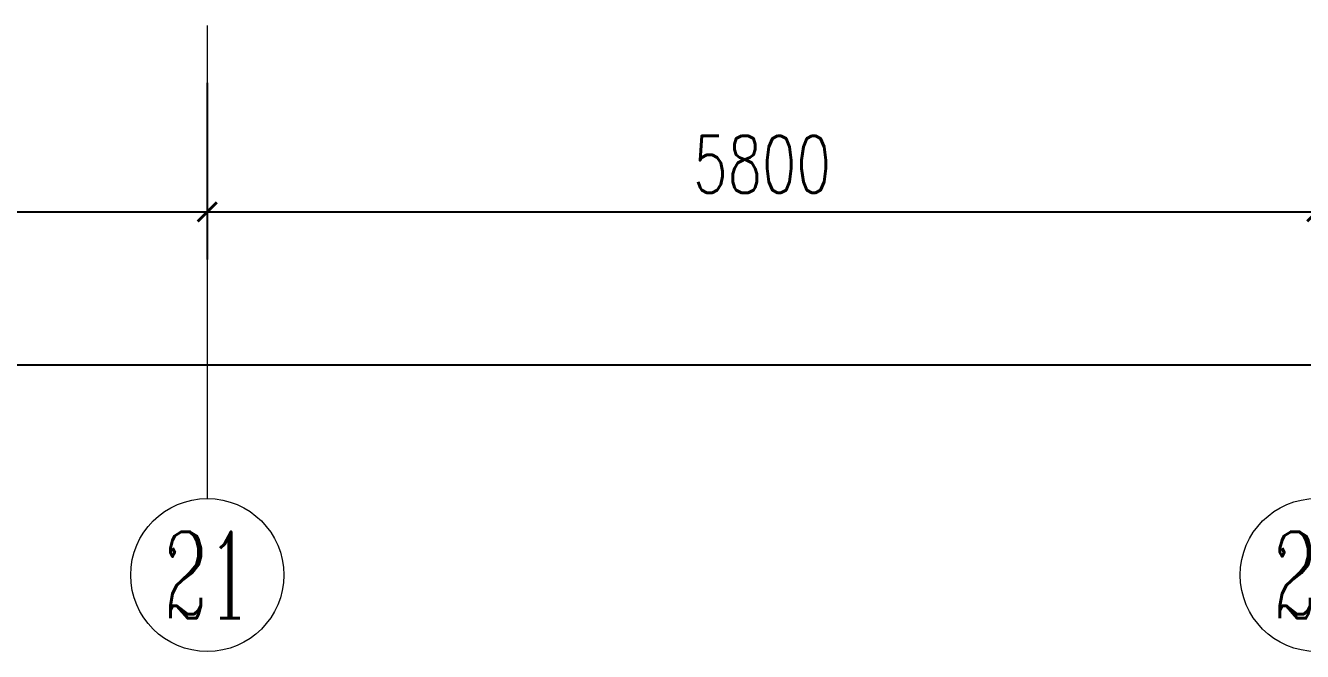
# Model space of a CAD drawing. Extents: x 3753737 to 4713801, y -857380 to 24339.
# Drawn here: x 4236663 to 4243339, y -772456 to -769181 of the extents above; entities that cross this region are included whole.
import ezdxf
from ezdxf.enums import TextEntityAlignment as Align

# ---------------------------------------------------------------- set-up
doc = ezdxf.new("R2010")
doc.units = 0
doc.header["$LTSCALE"] = 1000
doc.header["$MEASUREMENT"] = 0
doc.layers.get('0').update_dxf_attribs({"linetype": 'CONTINUOUS'})
doc.layers.get('Defpoints').update_dxf_attribs({"linetype": 'CONTINUOUS'})
doc.layers.add('!!电气', color=1, linetype='CONTINUOUS')
doc.layers.add('AXIS', color=114, linetype='CONTINUOUS', lineweight=20)
doc.layers.add('AXIS_TEXT', color=7, linetype='CONTINUOUS', lineweight=20)
doc.styles.add('_TCH_AXIS', font='COMPLEX', dxfattribs={"bigfont": 'GBCBIG'})
doc.styles.add('_TCH_DIM_T3', font='SIMPLEX.shx', dxfattribs={"width": 0.705882, "bigfont": 'GBCBIG.shx'})
doc.styles.add('COMPLEX', font='COMPLEX')
doc.dimstyles.new('_TCH_ARCH&&100', dxfattribs={"dimtxt": 297.5, "dimasz": 100, "dimexe": 250, "dimexo": 300, "dimgap": 100, "dimtad": 1, "dimdec": 0, "dimzin": 0, "dimdsep": 46, "dimtxsty": '_TCH_DIM_T3', "dimblk": 'ARCHTICK', "dimcen": 0.09, "dimclrt": 7, "dimazin": 2, "dimtfac": 1, "dimtdec": 0, "dimtix": 1, "dimtmove": 2, "dimatfit": 3, "dimfxl": 1, "dimtolj": 1, "dimtzin": 0, "dimarcsym": 0})

# ---------------------------------------------------------------- blocks, each defined once
blk = doc.blocks.new('_ArchTick')
at = {"color": 0, "linetype": 'ByBlock', "const_width": 0.15}
blk.add_lwpolyline([(-0.5, -0.5), (0.5, 0.5)], dxfattribs=at)
blk = doc.blocks.new('*D552')
at = {"layer": 'AXIS', "color": 0, "lineweight": -2, "transparency": 16777216}
for p, q in [((11702.5, -19827.3), (11702.5, -21552.3)), ((61902.5, -19827.3), (61902.5, -21552.3)), ((11702.5, -21302.3), (61902.5, -21302.3))]:
    blk.add_line(p, q, dxfattribs=at)
at = {"layer": 'Defpoints', "color": 0, "transparency": 16777216}
for p in [(11702.5, -19527.3), (61902.5, -19527.3), (61902.5, -21302.3)]:
    blk.add_point(p, dxfattribs=at)
at = {"layer": 'AXIS', "color": 0, "lineweight": -2, "transparency": 16777216, "xscale": 100, "yscale": 100, "zscale": 100, "rotation": 180}
blk.add_blockref('_ArchTick', (11702.5, -21302.3), dxfattribs=at)
at = {"layer": 'AXIS', "color": 0, "lineweight": -2, "transparency": 16777216, "xscale": 100, "yscale": 100, "zscale": 100}
blk.add_blockref('_ArchTick', (61902.5, -21302.3), dxfattribs=at)
at = {"layer": 'AXIS', "color": 7, "transparency": 16777216, "insert": (36802.5, -21053.5), "char_height": 297.5, "attachment_point": 5, "style": '_TCH_DIM_T3'}
blk.add_mtext('\\A1;50200', dxfattribs=at)
blk = doc.blocks.new('*D565')
at = {"layer": 'AXIS', "color": 0, "lineweight": -2, "transparency": 16777216}
for p, q in [((40302.5, -19827.3), (40302.5, -20752.3)), ((46102.4, -19827.3), (46102.4, -20752.3)), ((40302.5, -20502.3), (46102.4, -20502.3))]:
    blk.add_line(p, q, dxfattribs=at)
at = {"layer": 'Defpoints', "color": 0, "transparency": 16777216}
for p in [(40302.5, -19527.3), (46102.4, -19527.3), (46102.4, -20502.3)]:
    blk.add_point(p, dxfattribs=at)
at = {"layer": 'AXIS', "color": 0, "lineweight": -2, "transparency": 16777216, "xscale": 100, "yscale": 100, "zscale": 100, "rotation": 180}
blk.add_blockref('_ArchTick', (40302.5, -20502.3), dxfattribs=at)
at = {"layer": 'AXIS', "color": 0, "lineweight": -2, "transparency": 16777216, "xscale": 100, "yscale": 100, "zscale": 100}
blk.add_blockref('_ArchTick', (46102.4, -20502.3), dxfattribs=at)
at = {"layer": 'AXIS', "color": 7, "transparency": 16777216, "insert": (43202.5, -20253.5), "char_height": 297.5, "attachment_point": 5, "style": '_TCH_DIM_T3'}
blk.add_mtext('\\A1;5800', dxfattribs=at)
blk = doc.blocks.new('*D566')
at = {"layer": 'AXIS', "color": 0, "lineweight": -2, "transparency": 16777216}
for p, q in [((36802.5, -19827.3), (36802.5, -20752.3)), ((40302.5, -19827.3), (40302.5, -20752.3)), ((36802.5, -20502.3), (40302.5, -20502.3))]:
    blk.add_line(p, q, dxfattribs=at)
at = {"layer": 'Defpoints', "color": 0, "transparency": 16777216}
for p in [(36802.5, -19527.3), (40302.5, -19527.3), (40302.5, -20502.3)]:
    blk.add_point(p, dxfattribs=at)
at = {"layer": 'AXIS', "color": 0, "lineweight": -2, "transparency": 16777216, "xscale": 100, "yscale": 100, "zscale": 100, "rotation": 180}
blk.add_blockref('_ArchTick', (36802.5, -20502.3), dxfattribs=at)
at = {"layer": 'AXIS', "color": 0, "lineweight": -2, "transparency": 16777216, "xscale": 100, "yscale": 100, "zscale": 100}
blk.add_blockref('_ArchTick', (40302.5, -20502.3), dxfattribs=at)
at = {"layer": 'AXIS', "color": 7, "transparency": 16777216, "insert": (38552.5, -20253.5), "char_height": 297.5, "attachment_point": 5, "style": '_TCH_DIM_T3'}
blk.add_mtext('\\A1;3500', dxfattribs=at)
blk = doc.blocks.new('_AXISO')
blk.add_circle((0, 0), 0.5)
at = {"layer": 'AXIS_TEXT', "style": 'COMPLEX', "width": 1.041667}
blk.add_attdef('A', text='', height=0.56, dxfattribs=at).set_placement((-0.25, -0.28), (0.25, -0.28), align=Align.FIT)
blk = doc.blocks.new('A$C100F5A36')
at = {"layer": 'AXIS'}
blk.add_line((40302.5, -19527.3), (40302.5, -22002.3), dxfattribs=at)
ref = blk.add_blockref('_AXISO', (40302.5, -22402.3), dxfattribs=dict(at, xscale=800, yscale=800, zscale=800))
ref.add_attrib('A', '21', dxfattribs={"layer": 'AXIS_TEXT', "height": 452.55, "style": '_TCH_AXIS', "width": 0.724138}).set_placement((40076.2, -22628.6), (40528.7, -22628.6), align=Align.FIT)
ref = blk.add_blockref('_AXISO', (46102.4, -22402.2), dxfattribs=dict(at, xscale=800, yscale=800, zscale=800))
ref.add_attrib('A', '25', dxfattribs={"layer": 'AXIS_TEXT', "height": 452.55, "style": '_TCH_AXIS', "width": 0.617647}).set_placement((45876.2, -22628.5), (46328.7, -22628.5), align=Align.FIT)
for p1, p2, distance, text, picture, middle in [((11702.5, -19527.3), (61902.5, -19527.3), -1775, '50200', '*D552', (36802.5, -21053.5)), ((36802.5, -19527.3), (40302.5, -19527.3), -975, '3500', '*D566', (38552.5, -20253.5)), ((40302.5, -19527.3), (46102.4, -19527.3), -975, '5800', '*D565', (43202.5, -20253.5))]:
    dim = blk.add_aligned_dim(p1=p1, p2=p2, distance=distance, text=text, dimstyle='_TCH_ARCH&&100', dxfattribs=at)
    dim.commit()
    dim.dimension.update_dxf_attribs({"geometry": picture, "text_midpoint": middle})

msp = doc.modelspace()

# ---------------------------------------------------------------- block references
at = {"layer": '!!电气'}
msp.add_blockref('A$C100F5A36', (4197311, -749653.6), dxfattribs=at)

doc.saveas('drawing.dxf')
